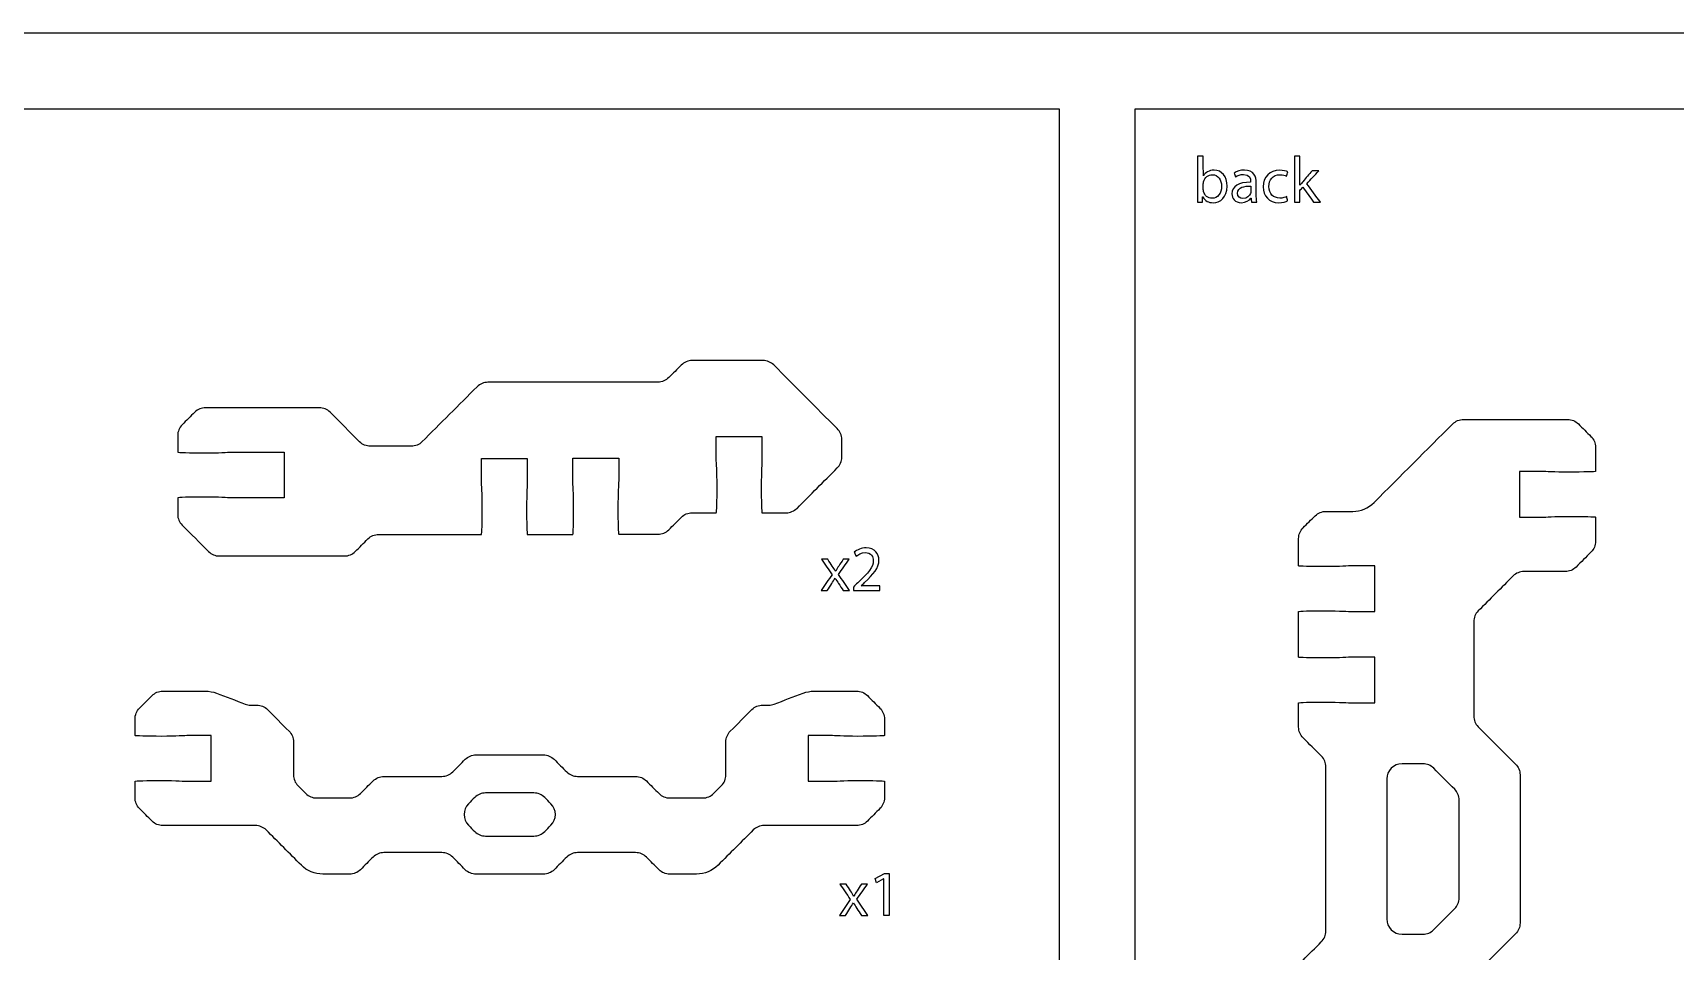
# Model space of a CAD drawing. Extents: x 0 to 430, y 150 to 450.
# Drawn here: x 107.8 to 215.7, y 389.7 to 450 of the extents above; entities that cross this region are included whole.
import ezdxf

# ---------------------------------------------------------------- set-up
doc = ezdxf.new("R2010")
doc.units = 0
doc.header["$MEASUREMENT"] = 0
doc.layers.add('DEFAULT', color=18, linetype='CONTINUOUS')

msp = doc.modelspace()

# ---------------------------------------------------------------- linework, layer by layer
at = {"layer": 'DEFAULT', "color": 116}
for points in [[(430, 150), (0, 150), (0, 450), (430, 450)], [(175.24, 340.79), (5, 340.79), (5, 445), (175.24, 445)], [(361.4, 340.79), (180.24, 340.79), (180.24, 445), (361.4, 445)]]:
    msp.add_lwpolyline(points, close=True, dxfattribs=at)
at = {"layer": 'DEFAULT', "color": 18}
msp.add_lwpolyline([(163.73, 394.42), (163.72, 394.42), (163.24, 394.16), (163.17, 394.45), (163.77, 394.77), (164.09, 394.77), (164.09, 392.02), (163.73, 392.02)], close=True, dxfattribs=at)
for points, knots in [([(184.32, 438.88), (184.33, 439.02), (184.34, 439.23), (184.34, 439.41), (184.34, 440.24), (184.34, 441.06), (184.34, 441.89), (184.46, 441.89), (184.59, 441.89), (184.71, 441.89), (184.71, 441.46), (184.71, 441.03), (184.72, 440.6), (184.85, 440.83), (185.09, 440.98), (185.42, 440.98), (185.92, 440.98), (186.28, 440.55), (186.28, 439.93), (186.28, 439.2), (185.82, 438.84), (185.36, 438.84), (185.06, 438.84), (184.83, 438.95), (184.68, 439.22), (184.67, 439.22), (184.67, 439.22), (184.66, 439.22), (184.66, 439.11), (184.65, 439), (184.65, 438.88), (184.54, 438.88), (184.43, 438.88), (184.32, 438.88)], [0.912, 0.912, 0.912, 0.912, 1.912, 1.912, 1.912, 8.928, 8.928, 8.928, 9.971, 9.971, 9.971, 13.641, 13.641, 13.641, 14.641, 14.641, 14.641, 15.641, 15.641, 15.641, 16.641, 16.641, 16.641, 17.641, 17.641, 17.641, 17.677, 17.677, 17.677, 18.638199, 18.638199, 18.638199, 19.550199, 19.550199, 19.550199, 19.550199]), ([(191.05, 439.99), (191.11, 440.06), (191.19, 440.15), (191.25, 440.22), (191.45, 440.46), (191.65, 440.69), (191.85, 440.93), (192, 440.93), (192.14, 440.93), (192.29, 440.93), (192.03, 440.65), (191.77, 440.37), (191.5, 440.09), (191.8, 439.69), (192.1, 439.28), (192.4, 438.88), (192.25, 438.88), (192.1, 438.88), (191.95, 438.88), (191.72, 439.21), (191.48, 439.54), (191.25, 439.86), (191.18, 439.79), (191.12, 439.72), (191.05, 439.65), (191.05, 439.4), (191.05, 439.14), (191.05, 438.88), (190.93, 438.88), (190.81, 438.88), (190.69, 438.88), (190.69, 439.88), (190.69, 440.89), (190.69, 441.89), (190.81, 441.89), (190.93, 441.89), (191.05, 441.89), (191.05, 441.25), (191.05, 440.62), (191.05, 439.99)], [5.373, 5.373, 5.373, 5.373, 6.373664, 6.373664, 6.373664, 9.004521, 9.004521, 9.004521, 10.276366, 10.276366, 10.276366, 13.553344, 13.553344, 13.553344, 17.822986, 17.822986, 17.822986, 19.106839, 19.106839, 19.106839, 22.53798, 22.53798, 22.53798, 23.345734, 23.345734, 23.345734, 25.530184, 25.530184, 25.530184, 26.573877, 26.573877, 26.573877, 35.095536, 35.095536, 35.095536, 36.139229, 36.139229, 36.139229, 41.515799, 41.515799, 41.515799, 41.515799]), ([(184.71, 439.7), (184.71, 439.66), (184.72, 439.61), (184.73, 439.57), (184.8, 439.31), (185.01, 439.13), (185.28, 439.13), (185.67, 439.13), (185.91, 439.45), (185.91, 439.92), (185.91, 440.33), (185.7, 440.68), (185.3, 440.68), (185.04, 440.68), (184.81, 440.51), (184.73, 440.22), (184.72, 440.18), (184.71, 440.13), (184.71, 440.07), (184.71, 439.95), (184.71, 439.83), (184.71, 439.7)], [1.043, 1.043, 1.043, 1.043, 2.043, 2.043, 2.043, 3.043, 3.043, 3.043, 4.043, 4.043, 4.043, 5.043, 5.043, 5.043, 6.043, 6.043, 6.043, 7.043, 7.043, 7.043, 8.086, 8.086, 8.086, 8.086]), ([(187.88, 438.88), (187.87, 438.97), (187.86, 439.05), (187.85, 439.14), (187.85, 439.14), (187.85, 439.14), (187.84, 439.14), (187.73, 438.98), (187.51, 438.84), (187.22, 438.84), (186.8, 438.84), (186.59, 439.13), (186.59, 439.42), (186.59, 439.92), (187.03, 440.19), (187.82, 440.19), (187.82, 440.2), (187.82, 440.21), (187.82, 440.23), (187.82, 440.4), (187.77, 440.7), (187.35, 440.7), (187.16, 440.7), (186.97, 440.64), (186.82, 440.55), (186.79, 440.63), (186.77, 440.71), (186.74, 440.79), (186.91, 440.91), (187.15, 440.98), (187.41, 440.98), (188.04, 440.98), (188.19, 440.55), (188.19, 440.14), (188.19, 439.88), (188.19, 439.63), (188.19, 439.37), (188.19, 439.2), (188.2, 439.02), (188.22, 438.88), (188.11, 438.88), (188, 438.88), (187.88, 438.88)], [0.959, 0.959, 0.959, 0.959, 1.69481, 1.69481, 1.69481, 1.73081, 1.73081, 1.73081, 2.73081, 2.73081, 2.73081, 3.73081, 3.73081, 3.73081, 4.73081, 4.73081, 4.73081, 4.84981, 4.84981, 4.84981, 5.84981, 5.84981, 5.84981, 6.84981, 6.84981, 6.84981, 7.585082, 7.585082, 7.585082, 8.585082, 8.585082, 8.585082, 9.585082, 9.585082, 9.585082, 11.755082, 11.755082, 11.755082, 12.755082, 12.755082, 12.755082, 13.714082, 13.714082, 13.714082, 13.714082]), ([(190.25, 438.96), (190.15, 438.91), (189.94, 438.84), (189.66, 438.84), (189.04, 438.84), (188.64, 439.26), (188.64, 439.89), (188.64, 440.52), (189.07, 440.97), (189.74, 440.97), (189.96, 440.97), (190.16, 440.92), (190.26, 440.87), (190.23, 440.77), (190.2, 440.68), (190.17, 440.58), (190.08, 440.63), (189.95, 440.68), (189.74, 440.68), (189.27, 440.68), (189.02, 440.33), (189.02, 439.9), (189.02, 439.43), (189.32, 439.14), (189.73, 439.14), (189.94, 439.14), (190.08, 439.19), (190.19, 439.24), (190.21, 439.14), (190.23, 439.05), (190.25, 438.96)], [0.812419, 0.812419, 0.812419, 0.812419, 1.812419, 1.812419, 1.812419, 2.812419, 2.812419, 2.812419, 3.812419, 3.812419, 3.812419, 4.812419, 4.812419, 4.812419, 5.662022, 5.662022, 5.662022, 6.662022, 6.662022, 6.662022, 7.662022, 7.662022, 7.662022, 8.662022, 8.662022, 8.662022, 9.662022, 9.662022, 9.662022, 10.474441, 10.474441, 10.474441, 10.474441]), ([(187.83, 439.93), (187.42, 439.94), (186.96, 439.86), (186.96, 439.47), (186.96, 439.23), (187.12, 439.11), (187.31, 439.11), (187.58, 439.11), (187.75, 439.28), (187.81, 439.45), (187.82, 439.49), (187.83, 439.53), (187.83, 439.57), (187.83, 439.69), (187.83, 439.81), (187.83, 439.93)], [1.007, 1.007, 1.007, 1.007, 2.007, 2.007, 2.007, 3.007, 3.007, 3.007, 4.007, 4.007, 4.007, 5.007, 5.007, 5.007, 6.014, 6.014, 6.014, 6.014]), ([(160.06, 415.41), (160.15, 415.26), (160.25, 415.11), (160.35, 414.97), (160.43, 414.85), (160.49, 414.75), (160.56, 414.63), (160.56, 414.63), (160.56, 414.63), (160.57, 414.63), (160.64, 414.76), (160.7, 414.86), (160.77, 414.97), (160.87, 415.12), (160.96, 415.26), (161.06, 415.41), (161.19, 415.41), (161.33, 415.41), (161.46, 415.41), (161.23, 415.08), (161, 414.75), (160.76, 414.42), (161, 414.06), (161.24, 413.71), (161.48, 413.36), (161.34, 413.36), (161.2, 413.36), (161.06, 413.36), (160.96, 413.51), (160.86, 413.67), (160.76, 413.82), (160.68, 413.94), (160.61, 414.05), (160.53, 414.18), (160.46, 414.05), (160.39, 413.94), (160.31, 413.82), (160.22, 413.67), (160.12, 413.51), (160.02, 413.36), (159.88, 413.36), (159.75, 413.36), (159.61, 413.36), (159.85, 413.71), (160.09, 414.06), (160.34, 414.4), (160.11, 414.74), (159.87, 415.07), (159.64, 415.41), (159.78, 415.41), (159.92, 415.41), (160.06, 415.41)], [0, 0, 0, 0, 1.496308, 1.496308, 1.496308, 2.496308, 2.496308, 2.496308, 2.532308, 2.532308, 2.532308, 3.532308, 3.532308, 3.532308, 5.012538, 5.012538, 5.012538, 6.150538, 6.150538, 6.150538, 9.58363, 9.58363, 9.58363, 13.210133, 13.210133, 13.210133, 14.409133, 14.409133, 14.409133, 15.96931, 15.96931, 15.96931, 16.99231, 16.99231, 16.99231, 17.99231, 17.99231, 17.99231, 19.544886, 19.544886, 19.544886, 20.708886, 20.708886, 20.708886, 24.319335, 24.319335, 24.319335, 27.775641, 27.775641, 27.775641, 28.950641, 28.950641, 28.950641, 28.950641]), ([(161.73, 413.36), (161.73, 413.43), (161.73, 413.51), (161.73, 413.59), (161.82, 413.68), (161.92, 413.78), (162.02, 413.87), (162.72, 414.54), (163.04, 414.89), (163.04, 415.31), (163.04, 415.59), (162.91, 415.85), (162.5, 415.85), (162.25, 415.85), (162.04, 415.72), (161.91, 415.61), (161.87, 415.7), (161.83, 415.79), (161.79, 415.88), (161.98, 416.04), (162.25, 416.16), (162.57, 416.16), (163.16, 416.16), (163.41, 415.75), (163.41, 415.36), (163.41, 414.85), (163.04, 414.44), (162.47, 413.88), (162.39, 413.81), (162.32, 413.74), (162.25, 413.67), (162.66, 413.67), (163.07, 413.67), (163.48, 413.67), (163.48, 413.56), (163.48, 413.46), (163.48, 413.36), (162.9, 413.36), (162.31, 413.36), (161.73, 413.36)], [4.977, 4.977, 4.977, 4.977, 5.624, 5.624, 5.624, 6.777406, 6.777406, 6.777406, 7.777406, 7.777406, 7.777406, 8.777406, 8.777406, 8.777406, 9.777406, 9.777406, 9.777406, 10.593759, 10.593759, 10.593759, 11.593759, 11.593759, 11.593759, 12.593759, 12.593759, 12.593759, 13.593759, 13.593759, 13.593759, 14.466965, 14.466965, 14.466965, 17.968965, 17.968965, 17.968965, 18.843965, 18.843965, 18.843965, 23.820965, 23.820965, 23.820965, 23.820965]), ([(161.26, 394.07), (161.35, 393.92), (161.45, 393.77), (161.55, 393.63), (161.62, 393.51), (161.69, 393.41), (161.75, 393.29), (161.76, 393.29), (161.76, 393.29), (161.77, 393.29), (161.84, 393.42), (161.9, 393.52), (161.97, 393.63), (162.07, 393.78), (162.16, 393.92), (162.26, 394.07), (162.39, 394.07), (162.53, 394.07), (162.66, 394.07), (162.43, 393.74), (162.19, 393.41), (161.96, 393.08), (162.2, 392.72), (162.44, 392.37), (162.68, 392.02), (162.54, 392.02), (162.4, 392.02), (162.26, 392.02), (162.16, 392.17), (162.06, 392.33), (161.96, 392.48), (161.88, 392.6), (161.81, 392.71), (161.73, 392.84), (161.66, 392.71), (161.59, 392.6), (161.51, 392.48), (161.41, 392.33), (161.32, 392.17), (161.22, 392.02), (161.08, 392.02), (160.94, 392.02), (160.81, 392.02), (161.05, 392.37), (161.29, 392.72), (161.53, 393.06), (161.3, 393.4), (161.07, 393.73), (160.84, 394.07), (160.98, 394.07), (161.12, 394.07), (161.26, 394.07)], [0, 0, 0, 0, 1.496308, 1.496308, 1.496308, 2.496308, 2.496308, 2.496308, 2.532308, 2.532308, 2.532308, 3.532308, 3.532308, 3.532308, 5.012538, 5.012538, 5.012538, 6.150538, 6.150538, 6.150538, 9.58363, 9.58363, 9.58363, 13.210133, 13.210133, 13.210133, 14.409133, 14.409133, 14.409133, 15.96931, 15.96931, 15.96931, 16.99231, 16.99231, 16.99231, 17.99231, 17.99231, 17.99231, 19.544886, 19.544886, 19.544886, 20.708886, 20.708886, 20.708886, 24.319335, 24.319335, 24.319335, 27.775641, 27.775641, 27.775641, 28.950641, 28.950641, 28.950641, 28.950641])]:
    msp.add_open_spline(points, degree=3, knots=knots, dxfattribs=at)
at = {"layer": 'DEFAULT', "color": 1}
for points, knots in [([(160.97, 423.29), (160.97, 422.9), (160.97, 422.51), (160.97, 422.12), (160.97, 421.85), (160.86, 421.6), (160.67, 421.41), (159.79, 420.53), (158.91, 419.65), (158.03, 418.76), (157.84, 418.58), (157.58, 418.47), (157.32, 418.47), (156.79, 418.47), (156.26, 418.47), (155.73, 418.47), (155.7, 418.47), (155.68, 419.25), (155.68, 420.22), (155.68, 421.19), (155.73, 421.76), (155.73, 421.97), (155.73, 422.47), (155.73, 422.97), (155.73, 423.47), (154.73, 423.47), (153.73, 423.47), (152.73, 423.47), (152.73, 422.97), (152.73, 422.47), (152.73, 421.97), (152.73, 421.76), (152.78, 421.19), (152.78, 420.22), (152.78, 419.25), (152.76, 418.47), (152.73, 418.47), (152.2, 418.47), (151.67, 418.47), (151.14, 418.47), (150.88, 418.47), (150.62, 418.36), (150.44, 418.18), (150.16, 417.9), (149.89, 417.63), (149.61, 417.35), (149.42, 417.16), (149.17, 417.06), (148.9, 417.06), (148.04, 417.06), (147.18, 417.06), (146.32, 417.06), (146.29, 417.06), (146.27, 417.84), (146.27, 418.81), (146.27, 419.77), (146.32, 420.34), (146.32, 420.56), (146.32, 421.06), (146.32, 421.55), (146.32, 422.05), (145.32, 422.05), (144.31, 422.05), (143.31, 422.05), (143.31, 421.55), (143.31, 421.06), (143.31, 420.56), (143.31, 420.34), (143.36, 419.77), (143.36, 418.81), (143.36, 417.84), (143.34, 417.06), (143.31, 417.06), (143.31, 417.05), (143.31, 417.05), (143.31, 417.05), (142.31, 417.05), (141.32, 417.05), (140.32, 417.05), (140.29, 417.05), (140.27, 417.83), (140.27, 418.79), (140.27, 419.76), (140.32, 420.33), (140.32, 420.54), (140.32, 421.04), (140.32, 421.54), (140.32, 422.04), (139.31, 422.04), (138.31, 422.04), (137.31, 422.04), (137.31, 421.54), (137.31, 421.04), (137.31, 420.54), (137.31, 420.33), (137.36, 419.76), (137.36, 418.79), (137.36, 417.83), (137.34, 417.05), (137.31, 417.05), (135.06, 417.05), (132.81, 417.05), (130.56, 417.05), (130.29, 417.05), (130.04, 416.94), (129.85, 416.75), (129.58, 416.48), (129.3, 416.2), (129.02, 415.92), (128.84, 415.74), (128.58, 415.63), (128.32, 415.63), (125.57, 415.63), (122.83, 415.63), (120.09, 415.63), (119.83, 415.63), (119.57, 415.74), (119.39, 415.92), (118.81, 416.5), (118.23, 417.08), (117.65, 417.66), (117.47, 417.84), (117.36, 418.1), (117.36, 418.36), (117.36, 418.73), (117.36, 419.09), (117.36, 419.45), (117.36, 419.48), (118.14, 419.5), (119.11, 419.5), (120.08, 419.5), (120.65, 419.45), (120.86, 419.45), (122.03, 419.45), (123.19, 419.45), (124.36, 419.45), (124.36, 420.45), (124.36, 421.45), (124.36, 422.45), (123.19, 422.45), (122.03, 422.45), (120.86, 422.45), (120.65, 422.45), (120.08, 422.4), (119.11, 422.4), (118.14, 422.4), (117.36, 422.43), (117.36, 422.45), (117.36, 422.82), (117.36, 423.18), (117.36, 423.54), (117.36, 423.81), (117.47, 424.06), (117.65, 424.25), (117.93, 424.53), (118.21, 424.8), (118.48, 425.08), (118.67, 425.27), (118.92, 425.37), (119.19, 425.37), (121.68, 425.37), (124.17, 425.37), (126.66, 425.37), (126.92, 425.37), (127.18, 425.27), (127.37, 425.08), (128.01, 424.43), (128.66, 423.78), (129.31, 423.13), (129.5, 422.94), (129.75, 422.84), (130.02, 422.84), (130.91, 422.84), (131.8, 422.84), (132.7, 422.84), (132.96, 422.84), (133.22, 422.94), (133.4, 423.13), (134.61, 424.34), (135.82, 425.54), (137.02, 426.75), (137.21, 426.94), (137.46, 427.04), (137.73, 427.04), (141.45, 427.05), (145.18, 427.05), (148.9, 427.05), (149.17, 427.05), (149.42, 427.16), (149.61, 427.35), (149.88, 427.62), (150.16, 427.9), (150.43, 428.17), (150.62, 428.36), (150.88, 428.47), (151.14, 428.47), (152.69, 428.47), (154.24, 428.47), (155.79, 428.47), (156.06, 428.47), (156.31, 428.36), (156.5, 428.18), (157.89, 426.78), (159.28, 425.39), (160.67, 424), (160.86, 423.81), (160.97, 423.56), (160.97, 423.29)], [1, 1, 1, 1, 4.322, 4.322, 4.322, 5.322, 5.322, 5.322, 15.942744, 15.942744, 15.942744, 16.942744, 16.942744, 16.942744, 21.438744, 21.438744, 21.438744, 22.438744, 22.438744, 22.438744, 23.438744, 23.438744, 23.438744, 27.688744, 27.688744, 27.688744, 36.198744, 36.198744, 36.198744, 40.448744, 40.448744, 40.448744, 41.448744, 41.448744, 41.448744, 42.448744, 42.448744, 42.448744, 46.942744, 46.942744, 46.942744, 47.942744, 47.942744, 47.942744, 51.254127, 51.254127, 51.254127, 52.254127, 52.254127, 52.254127, 59.588127, 59.588127, 59.588127, 60.588127, 60.588127, 60.588127, 61.588127, 61.588127, 61.588127, 65.838127, 65.838127, 65.838127, 74.348127, 74.348127, 74.348127, 78.598127, 78.598127, 78.598127, 79.598127, 79.598127, 79.598127, 80.598127, 80.598127, 80.598127, 80.628127, 80.628127, 80.628127, 89.128127, 89.128127, 89.128127, 90.128127, 90.128127, 90.128127, 91.128127, 91.128127, 91.128127, 95.378127, 95.378127, 95.378127, 103.888127, 103.888127, 103.888127, 108.138127, 108.138127, 108.138127, 109.138127, 109.138127, 109.138127, 110.138127, 110.138127, 110.138127, 129.284127, 129.284127, 129.284127, 130.284127, 130.284127, 130.284127, 133.607529, 133.607529, 133.607529, 134.607529, 134.607529, 134.607529, 157.919529, 157.919529, 157.919529, 158.919529, 158.919529, 158.919529, 165.863317, 165.863317, 165.863317, 166.863317, 166.863317, 166.863317, 169.949317, 169.949317, 169.949317, 170.949317, 170.949317, 170.949317, 171.949317, 171.949317, 171.949317, 181.869317, 181.869317, 181.869317, 190.379317, 190.379317, 190.379317, 200.299317, 200.299317, 200.299317, 201.299317, 201.299317, 201.299317, 202.299317, 202.299317, 202.299317, 205.385317, 205.385317, 205.385317, 206.385317, 206.385317, 206.385317, 209.708719, 209.708719, 209.708719, 210.708719, 210.708719, 210.708719, 231.880719, 231.880719, 231.880719, 232.880719, 232.880719, 232.880719, 240.687178, 240.687178, 240.687178, 241.687178, 241.687178, 241.687178, 249.278178, 249.278178, 249.278178, 250.278178, 250.278178, 250.278178, 264.780232, 264.780232, 264.780232, 265.780232, 265.780232, 265.780232, 297.452245, 297.452245, 297.452245, 298.452245, 298.452245, 298.452245, 301.765042, 301.765042, 301.765042, 302.765042, 302.765042, 302.765042, 315.944042, 315.944042, 315.944042, 316.944042, 316.944042, 316.944042, 333.68833, 333.68833, 333.68833, 334.68833, 334.68833, 334.68833, 334.68833]), ([(206.97, 421.18), (207.18, 421.18), (207.75, 421.14), (208.72, 421.14), (209.68, 421.14), (210.47, 421.16), (210.47, 421.18), (210.47, 421.71), (210.47, 422.24), (210.47, 422.77), (210.47, 423.04), (210.36, 423.29), (210.17, 423.48), (209.9, 423.75), (209.62, 424.03), (209.34, 424.31), (209.16, 424.49), (208.9, 424.6), (208.64, 424.6), (206.36, 424.6), (204.08, 424.6), (201.8, 424.6), (201.53, 424.6), (201.28, 424.49), (201.09, 424.31), (199.37, 422.59), (197.65, 420.87), (195.93, 419.15), (195.56, 418.77), (195.05, 418.56), (194.52, 418.56), (193.93, 418.56), (193.35, 418.56), (192.77, 418.56), (192.5, 418.56), (192.25, 418.46), (192.06, 418.27), (191.79, 418.01), (191.53, 417.74), (191.26, 417.48), (191.08, 417.29), (190.97, 417.04), (190.97, 416.77), (190.97, 416.17), (190.97, 415.58), (190.97, 414.98), (190.97, 414.95), (191.75, 414.93), (192.72, 414.93), (193.69, 414.93), (194.26, 414.98), (194.47, 414.98), (194.97, 414.98), (195.47, 414.98), (195.97, 414.98), (195.97, 413.98), (195.97, 412.98), (195.97, 411.98), (195.47, 411.98), (194.97, 411.98), (194.47, 411.98), (194.26, 411.98), (193.69, 412.03), (192.72, 412.03), (191.75, 412.03), (190.97, 412.01), (190.97, 411.98), (190.97, 410.98), (190.97, 409.98), (190.97, 408.98), (190.97, 408.95), (191.75, 408.93), (192.72, 408.93), (193.69, 408.93), (194.26, 408.98), (194.47, 408.98), (194.97, 408.98), (195.47, 408.98), (195.97, 408.98), (195.97, 407.98), (195.97, 406.98), (195.97, 405.98), (195.47, 405.98), (194.97, 405.98), (194.47, 405.98), (194.26, 405.98), (193.69, 406.03), (192.72, 406.03), (191.75, 406.03), (190.97, 406.01), (190.97, 405.98), (190.97, 405.45), (190.97, 404.92), (190.97, 404.39), (190.97, 404.13), (191.08, 403.87), (191.26, 403.68), (191.67, 403.28), (192.07, 402.88), (192.47, 402.48), (192.66, 402.29), (192.76, 402.04), (192.76, 401.77), (192.76, 398.18), (192.76, 394.58), (192.76, 390.99), (192.76, 390.72), (192.65, 390.47), (192.46, 390.28), (192.06, 389.88), (191.66, 389.48), (191.26, 389.08), (191.08, 388.89), (190.97, 388.64), (190.97, 388.37), (190.97, 387.84), (190.97, 387.31), (190.97, 386.79), (190.97, 386.76), (191.75, 386.74), (192.72, 386.74), (193.69, 386.74), (194.26, 386.79), (194.47, 386.79), (194.97, 386.79), (195.47, 386.79), (195.97, 386.79), (195.97, 385.79), (195.97, 384.78), (195.97, 383.78), (195.47, 383.78), (194.97, 383.78), (194.47, 383.78), (194.26, 383.78), (193.69, 383.83), (192.72, 383.83), (191.75, 383.83), (190.97, 383.81), (190.97, 383.78), (190.97, 382.78), (190.97, 381.78), (190.97, 380.78), (190.97, 380.75), (191.75, 380.73), (192.72, 380.73), (193.69, 380.73), (194.26, 380.78), (194.47, 380.78), (194.97, 380.78), (195.47, 380.78), (195.97, 380.78), (195.97, 379.78), (195.97, 378.78), (195.97, 377.78), (195.47, 377.78), (194.97, 377.78), (194.47, 377.78), (194.26, 377.78), (193.69, 377.83), (192.72, 377.83), (191.75, 377.83), (190.97, 377.81), (190.97, 377.78), (190.97, 377.19), (190.97, 376.59), (190.97, 376), (190.97, 375.73), (191.08, 375.48), (191.26, 375.29), (191.53, 375.02), (191.8, 374.76), (192.06, 374.49), (192.25, 374.31), (192.5, 374.2), (192.77, 374.2), (193.35, 374.2), (193.93, 374.2), (194.51, 374.2), (195.04, 374.2), (195.55, 373.99), (195.93, 373.61), (197.65, 371.89), (199.37, 370.17), (201.09, 368.45), (201.28, 368.27), (201.53, 368.16), (201.8, 368.16), (204.08, 368.16), (206.36, 368.16), (208.64, 368.16), (208.9, 368.16), (209.16, 368.27), (209.34, 368.45), (209.62, 368.73), (209.9, 369.01), (210.17, 369.28), (210.36, 369.47), (210.47, 369.72), (210.47, 369.99), (210.47, 370.52), (210.47, 371.05), (210.47, 371.58), (210.47, 371.6), (209.68, 371.62), (208.72, 371.62), (207.75, 371.62), (207.18, 371.58), (206.97, 371.58), (206.47, 371.58), (205.97, 371.58), (205.47, 371.58), (205.47, 372.58), (205.47, 373.58), (205.47, 374.58), (205.97, 374.58), (206.47, 374.58), (206.97, 374.58), (207.18, 374.58), (207.75, 374.53), (208.72, 374.53), (209.68, 374.53), (210.47, 374.55), (210.47, 374.58), (210.47, 375.11), (210.47, 375.64), (210.47, 376.16), (210.47, 376.43), (210.36, 376.68), (210.17, 376.87), (209.84, 377.2), (209.52, 377.53), (209.19, 377.86), (209, 378.05), (208.74, 378.15), (208.48, 378.15), (207.57, 378.15), (206.67, 378.15), (205.76, 378.15), (205.5, 378.15), (205.25, 378.26), (205.06, 378.44), (204.29, 379.21), (203.53, 379.97), (202.76, 380.74), (202.57, 380.92), (202.47, 381.18), (202.47, 381.44), (202.47, 383.51), (202.47, 385.57), (202.47, 387.64), (202.47, 387.9), (202.57, 388.16), (202.76, 388.35), (203.58, 389.16), (204.4, 389.98), (205.21, 390.8), (205.4, 390.99), (205.51, 391.24), (205.51, 391.51), (205.51, 394.76), (205.51, 398), (205.51, 401.25), (205.51, 401.52), (205.4, 401.77), (205.21, 401.96), (204.4, 402.78), (203.58, 403.6), (202.76, 404.41), (202.57, 404.6), (202.47, 404.86), (202.47, 405.12), (202.47, 407.18), (202.47, 409.25), (202.47, 411.31), (202.47, 411.58), (202.57, 411.83), (202.76, 412.02), (203.53, 412.78), (204.29, 413.55), (205.06, 414.32), (205.25, 414.5), (205.5, 414.61), (205.77, 414.61), (206.67, 414.61), (207.57, 414.61), (208.48, 414.61), (208.74, 414.61), (209, 414.71), (209.19, 414.9), (209.52, 415.23), (209.84, 415.56), (210.17, 415.89), (210.36, 416.08), (210.47, 416.33), (210.47, 416.6), (210.47, 417.13), (210.47, 417.65), (210.47, 418.18), (210.47, 418.21), (209.68, 418.23), (208.72, 418.23), (207.75, 418.23), (207.18, 418.18), (206.97, 418.18), (206.47, 418.18), (205.97, 418.18), (205.47, 418.18), (205.47, 419.18), (205.47, 420.18), (205.47, 421.18), (205.97, 421.18), (206.47, 421.18), (206.97, 421.18)], [12.76, 12.76, 12.76, 12.76, 13.76, 13.76, 13.76, 14.76, 14.76, 14.76, 19.256, 19.256, 19.256, 20.256, 20.256, 20.256, 23.577988, 23.577988, 23.577988, 24.577988, 24.577988, 24.577988, 43.959988, 43.959988, 43.959988, 44.959988, 44.959988, 44.959988, 65.642862, 65.642862, 65.642862, 66.642862, 66.642862, 66.642862, 71.611862, 71.611862, 71.611862, 72.611862, 72.611862, 72.611862, 75.793135, 75.793135, 75.793135, 76.793135, 76.793135, 76.793135, 81.866135, 81.866135, 81.866135, 82.866135, 82.866135, 82.866135, 83.866135, 83.866135, 83.866135, 88.116135, 88.116135, 88.116135, 96.626135, 96.626135, 96.626135, 100.876135, 100.876135, 100.876135, 101.876135, 101.876135, 101.876135, 102.876135, 102.876135, 102.876135, 111.376135, 111.376135, 111.376135, 112.376135, 112.376135, 112.376135, 113.376135, 113.376135, 113.376135, 117.626135, 117.626135, 117.626135, 126.136135, 126.136135, 126.136135, 130.386135, 130.386135, 130.386135, 131.386135, 131.386135, 131.386135, 132.386135, 132.386135, 132.386135, 136.882135, 136.882135, 136.882135, 137.882135, 137.882135, 137.882135, 142.703189, 142.703189, 142.703189, 143.703189, 143.703189, 143.703189, 174.285191, 174.285191, 174.285191, 175.285191, 175.285191, 175.285191, 180.09281, 180.09281, 180.09281, 181.09281, 181.09281, 181.09281, 185.58881, 185.58881, 185.58881, 186.58881, 186.58881, 186.58881, 187.58881, 187.58881, 187.58881, 191.83881, 191.83881, 191.83881, 200.34881, 200.34881, 200.34881, 204.59881, 204.59881, 204.59881, 205.59881, 205.59881, 205.59881, 206.59881, 206.59881, 206.59881, 215.10881, 215.10881, 215.10881, 216.10881, 216.10881, 216.10881, 217.10881, 217.10881, 217.10881, 221.35881, 221.35881, 221.35881, 229.86881, 229.86881, 229.86881, 234.11881, 234.11881, 234.11881, 235.11881, 235.11881, 235.11881, 236.11881, 236.11881, 236.11881, 241.17181, 241.17181, 241.17181, 242.17181, 242.17181, 242.17181, 245.366518, 245.366518, 245.366518, 246.366518, 246.366518, 246.366518, 251.315518, 251.315518, 251.315518, 252.315518, 252.315518, 252.315518, 273.013242, 273.013242, 273.013242, 274.013242, 274.013242, 274.013242, 293.395242, 293.395242, 293.395242, 294.395242, 294.395242, 294.395242, 297.717229, 297.717229, 297.717229, 298.717229, 298.717229, 298.717229, 303.213229, 303.213229, 303.213229, 304.213229, 304.213229, 304.213229, 305.213229, 305.213229, 305.213229, 309.463229, 309.463229, 309.463229, 317.972229, 317.972229, 317.972229, 322.222229, 322.222229, 322.222229, 323.222229, 323.222229, 323.222229, 324.222229, 324.222229, 324.222229, 328.718229, 328.718229, 328.718229, 329.718229, 329.718229, 329.718229, 333.676613, 333.676613, 333.676613, 334.676613, 334.676613, 334.676613, 342.369613, 342.369613, 342.369613, 343.369613, 343.369613, 343.369613, 352.568367, 352.568367, 352.568367, 353.568367, 353.568367, 353.568367, 371.127367, 371.127367, 371.127367, 372.127367, 372.127367, 372.127367, 381.964638, 381.964638, 381.964638, 382.964638, 382.964638, 382.964638, 410.588638, 410.588638, 410.588638, 411.588638, 411.588638, 411.588638, 421.425909, 421.425909, 421.425909, 422.425909, 422.425909, 422.425909, 439.975909, 439.975909, 439.975909, 440.975909, 440.975909, 440.975909, 450.182439, 450.182439, 450.182439, 451.182439, 451.182439, 451.182439, 458.874439, 458.874439, 458.874439, 459.874439, 459.874439, 459.874439, 463.83353, 463.83353, 463.83353, 464.83353, 464.83353, 464.83353, 469.32953, 469.32953, 469.32953, 470.32953, 470.32953, 470.32953, 471.32953, 471.32953, 471.32953, 475.57953, 475.57953, 475.57953, 484.08953, 484.08953, 484.08953, 488.33953, 488.33953, 488.33953, 488.33953]), ([(160.27, 403.83), (160.48, 403.83), (161.06, 403.78), (162.02, 403.78), (162.99, 403.78), (163.77, 403.81), (163.77, 403.83), (163.77, 404.2), (163.77, 404.56), (163.77, 404.92), (163.77, 405.18), (163.67, 405.44), (163.48, 405.63), (163.2, 405.9), (162.93, 406.18), (162.65, 406.46), (162.46, 406.64), (162.21, 406.75), (161.94, 406.75), (161.01, 406.75), (160.07, 406.75), (159.14, 406.75), (158.9, 406.75), (158.66, 406.7), (158.43, 406.62), (157.8, 406.38), (157.16, 406.14), (156.53, 405.9), (156.42, 405.86), (156.3, 405.83), (156.18, 405.83), (156.04, 405.83), (155.91, 405.83), (155.78, 405.83), (155.51, 405.83), (155.26, 405.73), (155.07, 405.54), (154.6, 405.07), (154.13, 404.6), (153.65, 404.12), (153.47, 403.94), (153.36, 403.68), (153.36, 403.42), (153.36, 402.69), (153.36, 401.97), (153.36, 401.25), (153.36, 400.98), (153.26, 400.73), (153.07, 400.54), (152.9, 400.37), (152.73, 400.2), (152.55, 400.02), (152.37, 399.84), (152.11, 399.73), (151.85, 399.73), (151.12, 399.73), (150.4, 399.73), (149.67, 399.73), (149.41, 399.73), (149.15, 399.84), (148.97, 400.02), (148.69, 400.3), (148.41, 400.58), (148.14, 400.85), (147.95, 401.04), (147.7, 401.15), (147.43, 401.15), (146.16, 401.15), (144.89, 401.15), (143.62, 401.15), (143.35, 401.15), (143.1, 401.25), (142.91, 401.44), (142.64, 401.71), (142.36, 401.99), (142.08, 402.27), (141.9, 402.45), (141.64, 402.56), (141.38, 402.56), (139.9, 402.56), (138.43, 402.56), (136.95, 402.56), (136.69, 402.56), (136.43, 402.45), (136.24, 402.27), (135.97, 401.99), (135.69, 401.71), (135.42, 401.44), (135.23, 401.25), (134.97, 401.15), (134.71, 401.15), (133.44, 401.15), (132.17, 401.15), (130.9, 401.15), (130.63, 401.15), (130.38, 401.04), (130.19, 400.85), (129.91, 400.58), (129.64, 400.3), (129.36, 400.02), (129.17, 399.84), (128.92, 399.73), (128.65, 399.73), (127.93, 399.73), (127.21, 399.73), (126.48, 399.73), (126.22, 399.73), (125.96, 399.84), (125.77, 400.02), (125.6, 400.2), (125.43, 400.37), (125.26, 400.54), (125.07, 400.73), (124.97, 400.98), (124.97, 401.25), (124.97, 401.97), (124.97, 402.69), (124.97, 403.42), (124.97, 403.68), (124.86, 403.94), (124.67, 404.12), (124.2, 404.6), (123.73, 405.07), (123.26, 405.54), (123.07, 405.73), (122.81, 405.83), (122.55, 405.83), (122.42, 405.83), (122.29, 405.83), (122.15, 405.83), (122.03, 405.83), (121.91, 405.86), (121.8, 405.9), (121.17, 406.14), (120.53, 406.38), (119.9, 406.62), (119.67, 406.7), (119.43, 406.75), (119.19, 406.75), (118.25, 406.75), (117.32, 406.75), (116.38, 406.75), (116.12, 406.75), (115.86, 406.64), (115.68, 406.46), (115.4, 406.18), (115.12, 405.9), (114.85, 405.63), (114.66, 405.44), (114.56, 405.18), (114.56, 404.92), (114.56, 404.56), (114.56, 404.2), (114.56, 403.83), (114.56, 403.81), (115.34, 403.78), (116.31, 403.78), (117.27, 403.78), (117.84, 403.83), (118.06, 403.83), (118.56, 403.83), (119.05, 403.83), (119.55, 403.83), (119.55, 402.83), (119.55, 401.83), (119.55, 400.83), (119.05, 400.83), (118.56, 400.83), (118.06, 400.83), (117.84, 400.83), (117.27, 400.88), (116.31, 400.88), (115.34, 400.88), (114.56, 400.86), (114.56, 400.83), (114.56, 400.47), (114.56, 400.11), (114.56, 399.75), (114.56, 399.48), (114.66, 399.23), (114.85, 399.04), (115.12, 398.76), (115.4, 398.49), (115.68, 398.21), (115.86, 398.02), (116.12, 397.92), (116.38, 397.92), (118.41, 397.92), (120.44, 397.92), (122.46, 397.92), (122.73, 397.92), (122.98, 397.81), (123.17, 397.63), (123.94, 396.86), (124.71, 396.08), (125.48, 395.31), (125.86, 394.94), (126.36, 394.73), (126.9, 394.73), (127.48, 394.73), (128.07, 394.73), (128.65, 394.73), (128.92, 394.73), (129.17, 394.83), (129.36, 395.02), (129.64, 395.3), (129.91, 395.57), (130.19, 395.85), (130.38, 396.04), (130.63, 396.14), (130.9, 396.14), (132.17, 396.14), (133.44, 396.14), (134.71, 396.14), (134.97, 396.14), (135.23, 396.04), (135.42, 395.85), (135.69, 395.57), (135.97, 395.3), (136.24, 395.02), (136.43, 394.83), (136.69, 394.73), (136.95, 394.73), (138.43, 394.73), (139.9, 394.73), (141.38, 394.73), (141.64, 394.73), (141.9, 394.83), (142.08, 395.02), (142.36, 395.3), (142.64, 395.57), (142.91, 395.85), (143.1, 396.04), (143.35, 396.14), (143.62, 396.14), (144.89, 396.14), (146.16, 396.14), (147.43, 396.14), (147.7, 396.14), (147.95, 396.04), (148.14, 395.85), (148.41, 395.57), (148.69, 395.3), (148.97, 395.02), (149.15, 394.83), (149.41, 394.73), (149.67, 394.73), (150.26, 394.73), (150.85, 394.73), (151.43, 394.73), (151.96, 394.73), (152.47, 394.94), (152.85, 395.32), (153.62, 396.09), (154.39, 396.86), (155.16, 397.63), (155.34, 397.81), (155.6, 397.92), (155.86, 397.92), (157.89, 397.92), (159.92, 397.92), (161.94, 397.92), (162.21, 397.92), (162.46, 398.02), (162.65, 398.21), (162.93, 398.49), (163.2, 398.76), (163.48, 399.04), (163.67, 399.23), (163.77, 399.48), (163.77, 399.75), (163.77, 400.11), (163.77, 400.47), (163.77, 400.83), (163.77, 400.86), (162.99, 400.88), (162.02, 400.88), (161.06, 400.88), (160.48, 400.83), (160.27, 400.83), (159.77, 400.83), (159.27, 400.83), (158.77, 400.83), (158.77, 401.83), (158.77, 402.83), (158.77, 403.83), (159.27, 403.83), (159.77, 403.83), (160.27, 403.83)], [4.25, 4.25, 4.25, 4.25, 5.25, 5.25, 5.25, 6.25, 6.25, 6.25, 9.326, 9.326, 9.326, 10.326, 10.326, 10.326, 13.649402, 13.649402, 13.649402, 14.649402, 14.649402, 14.649402, 22.597402, 22.597402, 22.597402, 23.597402, 23.597402, 23.597402, 29.355859, 29.355859, 29.355859, 30.355859, 30.355859, 30.355859, 31.482859, 31.482859, 31.482859, 32.482859, 32.482859, 32.482859, 38.167997, 38.167997, 38.167997, 39.167997, 39.167997, 39.167997, 45.319997, 45.319997, 45.319997, 46.319997, 46.319997, 46.319997, 48.384749, 48.384749, 48.384749, 49.384749, 49.384749, 49.384749, 55.546749, 55.546749, 55.546749, 56.546749, 56.546749, 56.546749, 59.870151, 59.870151, 59.870151, 60.870151, 60.870151, 60.870151, 71.672151, 71.672151, 71.672151, 72.672151, 72.672151, 72.672151, 75.995553, 75.995553, 75.995553, 76.995553, 76.995553, 76.995553, 89.537553, 89.537553, 89.537553, 90.537553, 90.537553, 90.537553, 93.860955, 93.860955, 93.860955, 94.860955, 94.860955, 94.860955, 105.662955, 105.662955, 105.662955, 106.662955, 106.662955, 106.662955, 109.986357, 109.986357, 109.986357, 110.986357, 110.986357, 110.986357, 117.148357, 117.148357, 117.148357, 118.148357, 118.148357, 118.148357, 120.213108, 120.213108, 120.213108, 121.213108, 121.213108, 121.213108, 127.365108, 127.365108, 127.365108, 128.365108, 128.365108, 128.365108, 134.04954, 134.04954, 134.04954, 135.04954, 135.04954, 135.04954, 136.16754, 136.16754, 136.16754, 137.16754, 137.16754, 137.16754, 142.936638, 142.936638, 142.936638, 143.936638, 143.936638, 143.936638, 151.886638, 151.886638, 151.886638, 152.886638, 152.886638, 152.886638, 156.21004, 156.21004, 156.21004, 157.21004, 157.21004, 157.21004, 160.28604, 160.28604, 160.28604, 161.28604, 161.28604, 161.28604, 162.28604, 162.28604, 162.28604, 166.53604, 166.53604, 166.53604, 175.04604, 175.04604, 175.04604, 179.29604, 179.29604, 179.29604, 180.29604, 180.29604, 180.29604, 181.29604, 181.29604, 181.29604, 184.37204, 184.37204, 184.37204, 185.37204, 185.37204, 185.37204, 188.695442, 188.695442, 188.695442, 189.695442, 189.695442, 189.695442, 206.929442, 206.929442, 206.929442, 207.929442, 207.929442, 207.929442, 217.191834, 217.191834, 217.191834, 218.191834, 218.191834, 218.191834, 223.179834, 223.179834, 223.179834, 224.179834, 224.179834, 224.179834, 227.503236, 227.503236, 227.503236, 228.503236, 228.503236, 228.503236, 239.305236, 239.305236, 239.305236, 240.305236, 240.305236, 240.305236, 243.628637, 243.628637, 243.628637, 244.628637, 244.628637, 244.628637, 257.170637, 257.170637, 257.170637, 258.170637, 258.170637, 258.170637, 261.494039, 261.494039, 261.494039, 262.494039, 262.494039, 262.494039, 273.296039, 273.296039, 273.296039, 274.296039, 274.296039, 274.296039, 277.619441, 277.619441, 277.619441, 278.619441, 278.619441, 278.619441, 283.609446, 283.609446, 283.609446, 284.609446, 284.609446, 284.609446, 293.871839, 293.871839, 293.871839, 294.871839, 294.871839, 294.871839, 312.104839, 312.104839, 312.104839, 313.104839, 313.104839, 313.104839, 316.428241, 316.428241, 316.428241, 317.428241, 317.428241, 317.428241, 320.504241, 320.504241, 320.504241, 321.504241, 321.504241, 321.504241, 322.504241, 322.504241, 322.504241, 326.754241, 326.754241, 326.754241, 335.264241, 335.264241, 335.264241, 339.514241, 339.514241, 339.514241, 339.514241]), ([(201.22, 392.46), (200.76, 392), (200.3, 391.54), (199.84, 391.08), (199.65, 390.89), (199.4, 390.78), (199.13, 390.78), (198.67, 390.78), (198.22, 390.78), (197.76, 390.78), (197.21, 390.78), (196.76, 391.23), (196.76, 391.78), (196.76, 394.85), (196.76, 397.91), (196.76, 400.98), (196.76, 401.53), (197.21, 401.98), (197.76, 401.98), (198.22, 401.98), (198.67, 401.98), (199.13, 401.98), (199.4, 401.98), (199.65, 401.87), (199.84, 401.68), (200.3, 401.22), (200.76, 400.76), (201.22, 400.3), (201.4, 400.12), (201.51, 399.86), (201.51, 399.6), (201.51, 397.45), (201.51, 395.31), (201.51, 393.16), (201.51, 392.9), (201.4, 392.64), (201.22, 392.46)], [0, 0, 0, 0, 5.528868, 5.528868, 5.528868, 6.528868, 6.528868, 6.528868, 10.409868, 10.409868, 10.409868, 11.409868, 11.409868, 11.409868, 37.470868, 37.470868, 37.470868, 38.470868, 38.470868, 38.470868, 42.351868, 42.351868, 42.351868, 43.351868, 43.351868, 43.351868, 48.880736, 48.880736, 48.880736, 49.880736, 49.880736, 49.880736, 68.122736, 68.122736, 68.122736, 69.122736, 69.122736, 69.122736, 69.122736]), ([(140.75, 397.23), (139.69, 397.23), (138.64, 397.23), (137.58, 397.23), (137.31, 397.23), (137.06, 397.34), (136.87, 397.52), (136.73, 397.66), (136.6, 397.8), (136.46, 397.94), (136.07, 398.33), (136.07, 398.96), (136.46, 399.35), (136.6, 399.49), (136.73, 399.63), (136.87, 399.77), (137.06, 399.95), (137.31, 400.06), (137.58, 400.06), (138.64, 400.06), (139.69, 400.06), (140.75, 400.06), (141.01, 400.06), (141.27, 399.95), (141.46, 399.77), (141.59, 399.63), (141.73, 399.49), (141.87, 399.35), (142.26, 398.96), (142.26, 398.33), (141.87, 397.94), (141.73, 397.8), (141.59, 397.66), (141.46, 397.52), (141.27, 397.34), (141.01, 397.23), (140.75, 397.23)], [1, 1, 1, 1, 9.982, 9.982, 9.982, 10.982, 10.982, 10.982, 12.644408, 12.644408, 12.644408, 13.644408, 13.644408, 13.644408, 15.307523, 15.307523, 15.307523, 16.307523, 16.307523, 16.307523, 25.289523, 25.289523, 25.289523, 26.289523, 26.289523, 26.289523, 27.952638, 27.952638, 27.952638, 28.952638, 28.952638, 28.952638, 30.615754, 30.615754, 30.615754, 31.615754, 31.615754, 31.615754, 31.615754])]:
    msp.add_open_spline(points, degree=3, knots=knots, dxfattribs=at)

doc.saveas('drawing.dxf')
